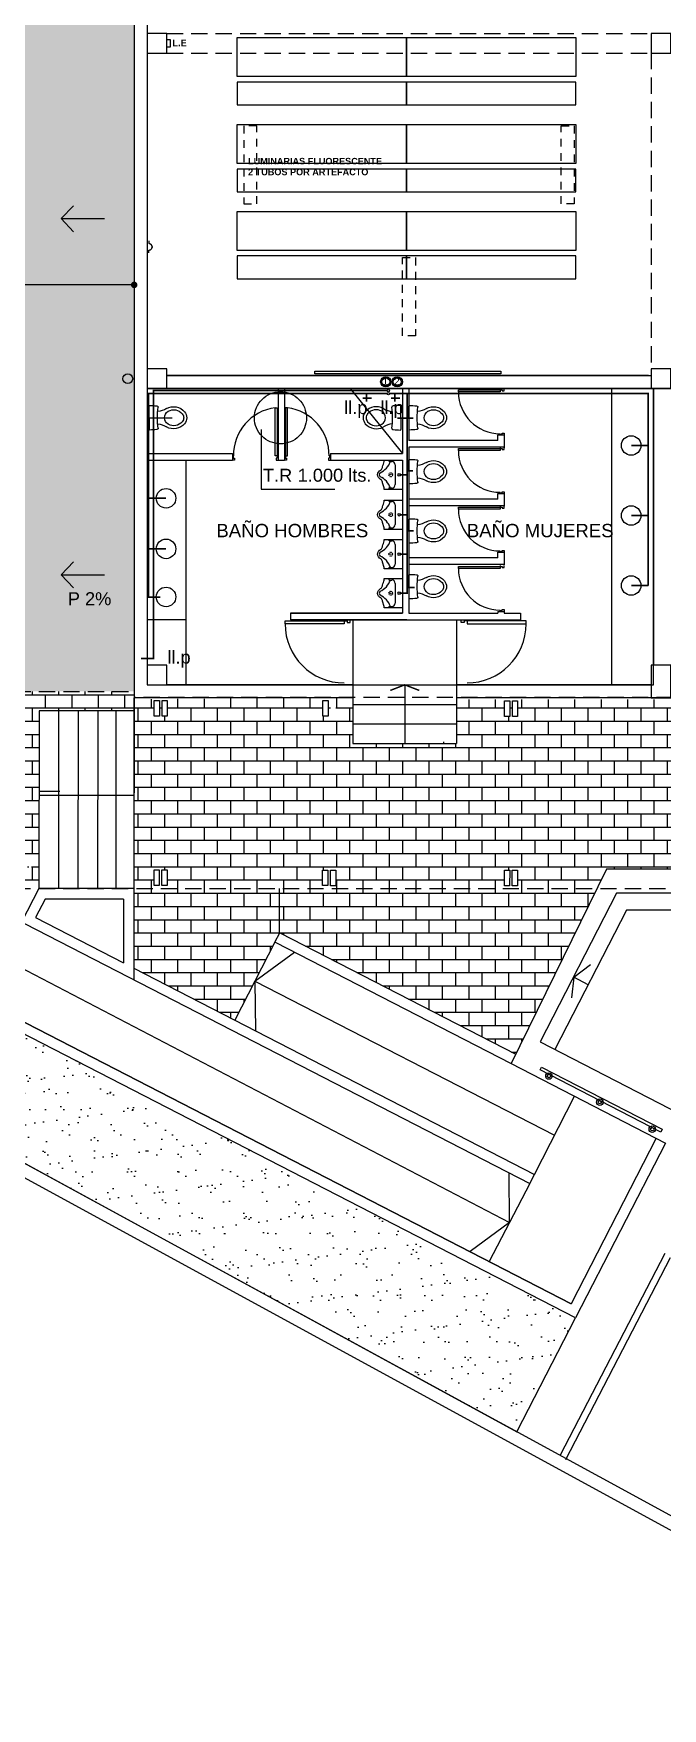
# Model space of a CAD drawing. Header units: millimetres. Extents: x -735 to -481, y 85 to 450.
# Drawn here: x -670.54 to -660.88, y 178.29 to 204 of the extents above; entities that cross this region are included whole.
import ezdxf

# ---------------------------------------------------------------- set-up
doc = ezdxf.new("R2010")
doc.units = ezdxf.units.MM
doc.header["$PDMODE"] = 35
doc.header["$PDSIZE"] = -2
for name, pattern in [('ACAD_ISO02W100', [15, 12, -3]), ('DASHED', [0.75, 0.5, -0.25]), ('DASHED2', [9.525, 6.35, -3.175])]:
    doc.linetypes.add(name, pattern=pattern)
doc.layers.get('0').update_dxf_attribs({"color": 6, "linetype": 'CONTINUOUS'})
doc.layers.get('Defpoints').update_dxf_attribs({"linetype": 'CONTINUOUS'})
for name, color, linetype in [('01', 1, 'CONTINUOUS'), ('1', 1, 'CONTINUOUS'), ('A-CARPINTERIAS PUERTAS', 2, 'CONTINUOUS'), ('A-MUROS', 5, 'CONTINUOUS'), ('DET', 1, 'CONTINUOUS'), ('dib - cotas', 1, 'CONTINUOUS'), ('dib - muro vista1', 1, 'CONTINUOUS'), ('dib - muro vista2', 2, 'CONTINUOUS'), ('dib - texto', 2, 'CONTINUOUS'), ('dib-muros corte', 5, 'CONTINUOUS'), ('dib-verde', 64, 'CONTINUOUS'), ('E-COLUMNAS CUADRADAS', 6, 'CONTINUOUS'), ('E-COLUMNAS MADERA', 6, 'CONTINUOUS'), ('EQUIP-SANITARIO', 6, 'CONTINUOUS'), ('ESCALERA', 2, 'CONTINUOUS'), ('fino', 8, 'CONTINUOUS'), ('I-SANITARIA', 6, 'CONTINUOUS'), ('iluminacion LED', 10, 'CONTINUOUS'), ('LUZ EMERGENCIA', 2, 'CONTINUOUS'), ('mobiliario aulas', 254, 'CONTINUOUS'), ('SOLADOS EXTERIORES', 8, 'CONTINUOUS'), ('T-LOCALES', 7, 'CONTINUOUS'), ('T-SANITARIA', 6, 'CONTINUOUS'), ('tomas', 10, 'CONTINUOUS'), ('VISTA2', 2, 'CONTINUOUS'), ('VISTA4', 3, 'CONTINUOUS')]:
    doc.layers.add(name, color=color, linetype=linetype)
doc.layers.add('SUPERFICIES', color=6, linetype='CONTINUOUS', plot=False)
doc.styles.add('ARIAL', font='swisseb.ttf', dxfattribs={"width": 1.32})
doc.styles.add('ROMANS', font='romans', dxfattribs={"width": 0.9})
doc.styles.get("Standard").update_dxf_attribs({"font": 'arial.ttf'})
doc.dimstyles.new('COTAS1', dxfattribs={"dimtxt": 0.3, "dimasz": 0.1, "dimexe": 0.6, "dimexo": 0.2, "dimgap": 0.01, "dimtad": 0, "dimzin": 0, "dimdsep": 46, "dimtxsty": 'ROMANS', "dimblk": 'DOT', "dimcen": 2.5, "dimse1": 1, "dimse2": 1, "dimclrd": 256, "dimclre": 1, "dimclrt": 256, "dimadec": 0, "dimazin": 0, "dimtfac": 1, "dimtofl": 0, "dimtmove": 2, "dimatfit": 3, "dimldrblk": 'ARCHTICK', "dimfxl": 1, "dimtolj": 1, "dimtzin": 0, "dimarcsym": 0})

# ---------------------------------------------------------------- blocks, each defined once
blk = doc.blocks.new('FLOIQDVS')
for q in [(-0.00526, -0.00051), (0.00526, -0.00051)]:
    blk.add_line((0, -0.00051), q)
for centre, radius, start, end in [((-0.00526, -0.00071), 0.000203, 90, 180), ((0.02198, -0.00075), 0.02745, 179.92039, 186.54685), ((-0.0043, -0.00377), 0.00099, 186.1333, 223.79871), ((-0.00477, -0.00426), 0.000315, 219.49222, 281.38947), ((0.00045, -0.03729), 0.03312, 90.7738, 98.952), ((-0.01314, -0.00305), 0.01047, 329.84331, 353.02673), ((-0.00045, -0.03729), 0.03312, 81.048, 89.2262), ((0.01314, -0.00305), 0.01047, 186.97327, 210.15669), ((0.00477, -0.00426), 0.000315, 258.61053, 320.50778), ((0.0043, -0.00377), 0.00099, 316.20129, 353.8667), ((0.00526, -0.00071), 0.000203, 0, 90), ((-0.02198, -0.00075), 0.02745, 353.45315, 0.07961), ((0.00136, -0.0115), 0.00631, 149.60196, 230.71135), ((-0.00136, -0.0115), 0.00631, 309.28865, 30.39804), ((0, -0.01316), 0.00417, 230.69346, 270), ((0, -0.01316), 0.00417, 270, 309.30654)]:
    blk.add_arc(centre, radius, start, end)
at = {"layer": 'DET'}
for centre, radius, start, end in [((0.00025, -0.01116), 0.00384, 93.79616, 145.22881), ((-0.00025, -0.01116), 0.00384, 34.77119, 86.20384), ((0.00136, -0.0115), 0.00495, 150.01319, 230.71135), ((-0.00206, -0.00953), 0.001, 146.17934, 149.84088), ((-0.00136, -0.0115), 0.00495, 309.28865, 29.98681), ((0.00206, -0.00953), 0.001, 30.15912, 33.82066), ((0, -0.01316), 0.00281, 230.69346, 270), ((0, -0.01316), 0.00281, 270, 309.30654)]:
    blk.add_arc(centre, radius, start, end, dxfattribs=at)
blk = doc.blocks.new('A$C366F6600')
at = {"layer": '01'}
for p, q in [((0.175, 0.428), (0.175, 0.45)), ((0.175, 0.428), (0.217, 0.428)), ((0.27, 0.376), (0.27, 0.074)), ((0.174, 0.022), (0.174, 0)), ((0.174, 0.022), (0.217, 0.022))]:
    blk.add_line(p, q, dxfattribs=at)
blk.add_lwpolyline([(0.1, 0.428), (0.1, 0.45), (0.38, 0.45), (0.38, 0), (0.1, 0), (0.1, 0.022), (0.077, 0.103, 0.087584), (0.059, 0.144, 0.140472), (0.046, 0.154, -0.652509), (0.046, 0.296, 0.140472), (0.059, 0.307, 0.087584), (0.077, 0.348, -0.011964)], format="xyb", close=True, dxfattribs=at)
for centre, radius in [((0.175, 0.234), 0.003), ((0.175, 0.216), 0.003), ((0.193, 0.252), 0.003), ((0.193, 0.198), 0.003), ((0.202, 0.225), 0.003), ((0.211, 0.252), 0.003), ((0.211, 0.198), 0.003), ((0.229, 0.234), 0.003), ((0.229, 0.216), 0.003), ((0.333, 0.225), 0.02)]:
    blk.add_circle(centre, radius, dxfattribs=at)
for centre, radius, start, end in [((-0.084, 0.525), 0.296, 294.3134, 340.7498), ((0.217, 0.376), 0.0527, 359.9631, 89.9631), ((0.061, 0.223), 0.0391, 125.4166, 176.571), ((0.061, 0.228), 0.0391, 183.3553, 234.5097), ((-0.084, -0.074), 0.296, 19.1765, 65.6129), ((0.217, 0.074), 0.0527, 269.9631, 359.9631)]:
    blk.add_arc(centre, radius, start, end, dxfattribs=at)
blk = doc.blocks.new('_Dot')
at = {"color": 0, "linetype": 'ByBlock', "lineweight": -2}
blk.add_line((-0.5, 0), (-1, 0), dxfattribs=at)
at = {"color": 0, "linetype": 'ByBlock', "const_width": 0.5}
blk.add_lwpolyline([(-0.25, 0, 1), (0.25, 0, 1)], format="xyb", close=True, dxfattribs=at)
blk = doc.blocks.new('*D103')
at = {"layer": '1', "lineweight": -2, "transparency": 16777216}
for p, q in [((-673.946, 200.144), (-671.942, 200.144)), ((-669.096, 200.144), (-671.099, 200.144))]:
    blk.add_line(p, q, dxfattribs=at)
at = {"layer": 'Defpoints', "color": 0, "transparency": 16777216}
for p in [(-674.046, 200.314), (-674.046, 200.144), (-668.996, 200.314)]:
    blk.add_point(p, dxfattribs=at)
at = {"layer": '1', "lineweight": -2, "transparency": 16777216, "xscale": 0.1, "yscale": 0.1, "zscale": 0.1, "rotation": 180}
blk.add_blockref('_Dot', (-674.046, 200.144), dxfattribs=at)
at = {"layer": '1', "lineweight": -2, "transparency": 16777216, "xscale": 0.1, "yscale": 0.1, "zscale": 0.1}
blk.add_blockref('_Dot', (-668.996, 200.144), dxfattribs=at)
at = {"layer": '1', "transparency": 16777216, "insert": (-671.521, 200.144), "char_height": 0.3, "attachment_point": 5, "style": 'ROMANS'}
blk.add_mtext('\\A1;5.05', dxfattribs=at)
blk = doc.blocks.new('_ARCHTICK')
at = {"color": 0, "linetype": 'ByBlock', "const_width": 0.00381}
blk.add_lwpolyline([(-0.0127, -0.0127), (0.0127, 0.0127)], dxfattribs=at)

msp = doc.modelspace()

# ---------------------------------------------------------------- hatches: boundary and pattern name
at = {"layer": 'dib-verde'}
h = msp.add_hatch(dxfattribs=at)
h.set_pattern_fill('AR-SAND', color=256, scale=0.01, style=0)
h.paths.add_polyline_path([(-676.852, 191.816), (-677.605, 190.435), (-663.118, 182.537), (-662.218, 184.286)])
at = {"layer": 'fino'}
h = msp.add_hatch(dxfattribs=at)
h.set_pattern_fill('AR-B816', color=256, scale=0.001, style=0)
edge = h.paths.add_edge_path(flags=0)
edge.add_arc((-674.465, 199.277), 1.836, 0, 360)
edge = h.paths.add_edge_path(flags=16)
edge.add_arc((-674.465, 199.277), 2.436, 0, 360)
edge = h.paths.add_edge_path(flags=0)
edge.add_arc((-674.465, 199.277), 1.836, 0, 360)
h.paths.add_polyline_path([(-690.51, 232.581), (-692.31, 232.659), (-692.31, 205.449), (-692.31, 205.404), (-671.209, 193.902), (-668.995, 193.902), (-668.995, 225.823), (-668.995, 225.824), (-668.996, 225.824), (-668.996, 226.324), (-668.995, 226.273), (-669.996, 226.273), (-669.996, 205.274), (-678.604, 205.274), (-678.602, 205.274), (-681.602, 205.274), (-681.604, 205.274), (-683.666, 205.274), (-683.663, 210.743), (-690.51, 210.743)])
h.paths.add_polyline_path([(-691.737, 229.263), (-691.137, 229.263), (-691.137, 228.663), (-691.737, 228.663)], flags=16)
h = msp.add_hatch(dxfattribs=at)
h.set_pattern_fill('AR-B816', color=256, scale=0.001, style=0)
h.paths.add_polyline_path([(-668.996, 193.804), (-668.996, 193.902), (-671.209, 193.902), (-671.234, 193.915), (-671.237, 190.878), (-670.459, 190.877), (-670.456, 193.605), (-668.996, 193.604)])
h.paths.add_polyline_path([(-670.58, 193.593), (-670.58, 193.473), (-670.62, 193.473), (-670.62, 193.593)], flags=16)
h.paths.add_polyline_path([(-670.64, 193.593), (-670.64, 193.473), (-670.68, 193.473), (-670.68, 193.593)], flags=16)
h.paths.add_polyline_path([(-670.573, 191.29), (-670.573, 191.17), (-670.613, 191.17), (-670.613, 191.29)], flags=16)
h.paths.add_polyline_path([(-670.633, 191.29), (-670.633, 191.17), (-670.673, 191.17), (-670.673, 191.29)], flags=16)
h = msp.add_hatch(dxfattribs=at)
h.set_pattern_fill('AR-B816', color=256, scale=0.001, style=0)
h.paths.add_polyline_path([(-660.19, 193.515), (-660.19, 193.755), (-660.11, 193.754), (-660.11, 193.514)], flags=16)
h.paths.add_polyline_path([(-660.07, 193.514), (-660.07, 193.754), (-659.99, 193.754), (-659.99, 193.514)], flags=16)
h.paths.add_polyline_path([(-663.108, 193.518), (-663.188, 193.518), (-663.188, 193.758), (-663.108, 193.758)], flags=16)
h.paths.add_polyline_path([(-663.228, 193.518), (-663.308, 193.518), (-663.308, 193.758), (-663.228, 193.758)], flags=16)
h.paths.add_polyline_path([(-657.056, 193.511), (-657.056, 193.751), (-656.976, 193.751), (-656.976, 193.511)], flags=16)
h.paths.add_polyline_path([(-656.936, 193.511), (-656.936, 193.751), (-656.856, 193.751), (-656.856, 193.511)], flags=16)
h.paths.add_polyline_path([(-665.899, 193.52), (-665.979, 193.52), (-665.979, 193.76), (-665.899, 193.76)], flags=16)
h.paths.add_polyline_path([(-666.019, 193.521), (-666.099, 193.521), (-666.099, 193.761), (-666.019, 193.761)], flags=16)
h.paths.add_polyline_path([(-668.488, 193.523), (-668.568, 193.523), (-668.568, 193.763), (-668.488, 193.763)], flags=16)
h.paths.add_polyline_path([(-668.608, 193.523), (-668.688, 193.523), (-668.688, 193.763), (-668.608, 193.763)], flags=16)
h.paths.add_polyline_path([(-661.742, 191.175), (-657.058, 191.175), (-657.058, 191.151), (-656.978, 191.151), (-656.978, 191.106), (-656.938, 191.106), (-656.938, 191.151), (-656.858, 191.151), (-656.858, 191.175), (-654.136, 191.175), (-654.136, 193.769), (-664.046, 193.78), (-664.046, 193.099), (-665.636, 193.104), (-665.636, 193.804), (-668.996, 193.785), (-668.996, 190.876), (-668.691, 190.876), (-668.69, 191.163), (-668.61, 191.163), (-668.61, 191.106), (-668.57, 191.106), (-668.57, 191.163), (-668.49, 191.163), (-668.491, 190.874), (-666.102, 190.874), (-666.102, 191.161), (-666.022, 191.161), (-666.022, 191.106), (-665.982, 191.106), (-665.982, 191.16), (-665.902, 191.16), (-665.902, 190.871), (-663.311, 190.871), (-663.31, 191.158), (-663.23, 191.158), (-663.23, 191.106), (-663.19, 191.106), (-663.19, 191.158), (-663.11, 191.158), (-663.111, 190.868), (-661.893, 190.868)])
h = msp.add_hatch(dxfattribs=at)
h.set_pattern_fill('AR-B816', color=256, scale=0.001, style=0)
h.paths.add_polyline_path([(-668.996, 190.876), (-668.999, 189.652), (-667.451, 188.856)])
h = msp.add_hatch(dxfattribs=at)
h.set_pattern_fill('AR-B816', color=256, scale=0.001, style=0)
h.paths.add_polyline_path([(-668.999, 190.874), (-667.451, 188.856), (-666.761, 190.197), (-663.139, 188.334), (-661.893, 190.868)])

# ---------------------------------------------------------------- linework, layer by layer
at = {"layer": '1'}
msp.add_lwpolyline([(-666.765, 190.199), (-666.765, 190.876)], dxfattribs=at)
at = {"layer": 'A-CARPINTERIAS PUERTAS', "color": 3}
for points in [[(-663.377, 198.532), (-663.377, 198.5), (-664.016, 198.5), (-664.016, 198.532)], [(-666.799, 197.518), (-666.83, 197.518), (-666.83, 198.257), (-666.799, 198.257)], [(-666.675, 197.518), (-666.643, 197.518), (-666.643, 198.257), (-666.675, 198.257)], [(-663.377, 197.632), (-663.377, 197.6), (-664.016, 197.6), (-664.016, 197.632)], [(-663.377, 196.732), (-663.377, 196.7), (-664.016, 196.7), (-664.016, 196.732)], [(-663.377, 195.823), (-663.377, 195.791), (-664.016, 195.791), (-664.016, 195.823)], [(-665.772, 194.986), (-665.772, 194.941), (-666.678, 194.941), (-666.678, 194.986)], [(-663.884, 194.986), (-663.884, 194.941), (-662.978, 194.941), (-662.978, 194.986)]]:
    msp.add_lwpolyline(points, close=True, dxfattribs=at)
at = {"layer": 'A-CARPINTERIAS PUERTAS', "color": 2}
for points in [[(-663.377, 198.544), (-663.377, 198.532), (-663.345, 198.532), (-663.345, 198.516), (-663.313, 198.516), (-663.313, 198.532), (-663.313, 198.532), (-663.313, 198.544)], [(-663.377, 197.84), (-663.377, 197.852), (-663.345, 197.852), (-663.345, 197.868), (-663.313, 197.868), (-663.313, 197.852), (-663.313, 197.852), (-663.313, 197.84)], [(-667.485, 197.518), (-667.474, 197.518), (-667.474, 197.486), (-667.458, 197.486), (-667.458, 197.454), (-667.474, 197.454), (-667.474, 197.454), (-667.485, 197.454)], [(-666.787, 197.518), (-666.799, 197.518), (-666.799, 197.486), (-666.815, 197.486), (-666.815, 197.454), (-666.799, 197.454), (-666.799, 197.454), (-666.787, 197.454)], [(-666.687, 197.518), (-666.675, 197.518), (-666.675, 197.486), (-666.659, 197.486), (-666.659, 197.454), (-666.675, 197.454), (-666.675, 197.454), (-666.687, 197.454)], [(-665.983, 197.518), (-665.995, 197.518), (-665.995, 197.486), (-666.011, 197.486), (-666.011, 197.454), (-665.995, 197.454), (-665.995, 197.454), (-665.983, 197.454)], [(-663.377, 197.644), (-663.377, 197.632), (-663.345, 197.632), (-663.345, 197.616), (-663.313, 197.616), (-663.313, 197.632), (-663.313, 197.632), (-663.313, 197.644)], [(-663.377, 196.94), (-663.377, 196.952), (-663.345, 196.952), (-663.345, 196.968), (-663.313, 196.968), (-663.313, 196.952), (-663.313, 196.952), (-663.313, 196.94)], [(-663.377, 196.744), (-663.377, 196.732), (-663.345, 196.732), (-663.345, 196.716), (-663.313, 196.716), (-663.313, 196.732), (-663.313, 196.732), (-663.313, 196.744)], [(-663.377, 196.04), (-663.377, 196.052), (-663.345, 196.052), (-663.345, 196.068), (-663.313, 196.068), (-663.313, 196.052), (-663.313, 196.052), (-663.313, 196.04)], [(-663.377, 195.835), (-663.377, 195.823), (-663.345, 195.823), (-663.345, 195.807), (-663.313, 195.807), (-663.313, 195.823), (-663.313, 195.823), (-663.313, 195.835)], [(-665.772, 195.003), (-665.772, 194.986), (-665.726, 194.986), (-665.726, 194.963), (-665.681, 194.963), (-665.681, 194.986), (-665.681, 194.986), (-665.681, 195.003)], [(-663.884, 195.003), (-663.884, 194.986), (-663.929, 194.986), (-663.929, 194.963), (-663.975, 194.963), (-663.975, 194.986), (-663.975, 194.986), (-663.975, 195.003)], [(-663.377, 195.131), (-663.377, 195.143), (-663.345, 195.143), (-663.345, 195.159), (-663.313, 195.159), (-663.313, 195.143), (-663.313, 195.143), (-663.313, 195.131)]]:
    msp.add_lwpolyline(points, dxfattribs=at)
at = {"layer": 'A-CARPINTERIAS PUERTAS'}
for centre, radius, start, end in [((-663.377, 198.5), 0.64, 180, 270), ((-666.739, 197.531), 0.732, 97.2153, 181.0781), ((-666.735, 197.531), 0.732, 358.9219, 82.7847), ((-663.377, 197.6), 0.64, 180, 270), ((-663.377, 196.7), 0.64, 180, 270), ((-663.377, 195.791), 0.64, 180, 270), ((-665.772, 194.941), 0.907, 180, 270), ((-663.884, 194.941), 0.907, 270, 0)]:
    msp.add_arc(centre, radius, start, end, dxfattribs=at)
at = {"layer": 'A-MUROS'}
msp.add_line((-665.836, 193.804), (-668.996, 193.804), dxfattribs=at)
at = {"layer": 'dib - cotas'}
msp.add_lwpolyline([(-659.238, 190.547), (-661.437, 190.547), (-662.538, 188.407)], dxfattribs=at)
at = {"layer": 'dib - muro vista1'}
msp.add_line((-664.841, 194.004), (-664.841, 193.104), dxfattribs=at)
msp.add_lwpolyline([(-665.063, 193.918, 0.0222, 0.0222, 0), (-664.841, 194.004, 0.0222, 0.0222, 0), (-664.618, 193.918, 0, 0, 0)], format="xyseb", dxfattribs=at)
for points in [[(-662.244, 189.517), (-661.991, 189.713)], [(-662.244, 189.517), (-662.278, 189.199)], [(-662.023, 189.4), (-662.244, 189.517)]]:
    msp.add_lwpolyline(points, dxfattribs=at)
at = {"layer": 'dib - muro vista2'}
for p, q in [((-665.636, 195.004), (-665.636, 193.104)), ((-664.046, 195.004), (-664.046, 193.104)), ((-665.636, 194.004), (-664.046, 194.004)), ((-665.636, 193.704), (-664.046, 193.704)), ((-665.636, 193.404), (-664.046, 193.404)), ((-665.636, 193.104), (-664.046, 193.104)), ((-675.932, 189.295), (-648.557, 174.372)), ((-675.836, 189.471), (-648.463, 174.549))]:
    msp.add_line(p, q, dxfattribs=at)
for points in [[(-670.117, 201.161), (-669.929, 201.36)], [(-670.117, 201.161), (-669.452, 201.161)], [(-670.117, 201.161), (-669.929, 200.961)], [(-670.117, 195.693), (-669.929, 195.892)], [(-670.117, 195.693), (-669.452, 195.693)], [(-670.117, 195.693), (-669.929, 195.493)], [(-660.837, 186.97), (-662.218, 184.286), (-676.852, 191.816), (-675.957, 193.461)], [(-660.98, 187.043), (-662.287, 184.503), (-676.634, 191.883), (-675.817, 193.384)], [(-674.736, 192.423), (-662.922, 186.346)], [(-676.634, 191.883), (-662.287, 184.503)], [(-670.459, 190.876), (-670.728, 190.361)], [(-668.999, 190.876), (-670.459, 190.876)], [(-668.999, 190.876), (-668.999, 189.472)], [(-670.362, 190.716), (-670.512, 190.43)], [(-669.159, 190.716), (-670.362, 190.716)], [(-669.159, 190.716), (-669.159, 189.734)], [(-670.512, 190.43), (-669.159, 189.734)], [(-666.834, 190.055), (-666.761, 190.197)], [(-666.83, 190.052), (-663.209, 188.19)], [(-666.761, 190.197), (-663.135, 188.332)], [(-668.999, 189.652), (-662.849, 186.488)], [(-662.922, 186.346), (-662.849, 186.488)]]:
    msp.add_lwpolyline(points, dxfattribs=at)
at = {"layer": 'dib - texto'}
msp.add_lwpolyline([(-660.91, 187.138), (-662.764, 188.092), (-662.741, 188.136), (-660.887, 187.182)], close=True, dxfattribs=at)
for centre, radius in [((-662.627, 187.998), 0.05), ((-662.627, 187.998), 0.025), ((-661.846, 187.597), 0.05), ((-661.846, 187.597), 0.025), ((-661.04, 187.182), 0.05), ((-661.04, 187.182), 0.025)]:
    msp.add_circle(centre, radius, dxfattribs=at)
at = {"layer": 'dib-muros corte'}
for p, q in [((-668.796, 198.554), (-661.021, 198.554)), ((-664.878, 198.554), (-668.796, 198.554)), ((-668.796, 198.554), (-666.737, 198.554)), ((-661.096, 198.754), (-668.496, 198.754)), ((-663.297, 198.554), (-668.496, 198.554)), ((-666.787, 198.554), (-666.787, 197.454)), ((-666.687, 198.554), (-666.687, 197.454)), ((-664.878, 198.554), (-664.878, 197.554)), ((-661.021, 198.554), (-664.808, 198.554)), ((-664.778, 198.554), (-664.778, 197.754)), ((-661.021, 198.554), (-661.021, 194.304)), ((-663.413, 197.754), (-664.778, 197.754)), ((-663.413, 197.754), (-663.413, 197.841)), ((-663.413, 197.841), (-663.313, 197.841)), ((-663.313, 197.84), (-663.313, 197.645)), ((-668.796, 197.554), (-667.487, 197.554)), ((-667.487, 197.554), (-667.487, 197.454)), ((-665.983, 197.554), (-664.878, 197.554)), ((-665.983, 197.554), (-665.983, 197.454)), ((-664.778, 197.654), (-664.778, 195.104)), ((-663.313, 197.654), (-664.778, 197.654)), ((-668.796, 197.454), (-667.487, 197.454)), ((-666.787, 197.454), (-666.687, 197.454)), ((-665.983, 197.454), (-664.878, 197.454)), ((-664.878, 197.454), (-664.878, 195.104)), ((-663.413, 196.854), (-664.778, 196.854)), ((-663.313, 196.754), (-664.778, 196.754)), ((-663.413, 196.854), (-663.413, 196.941)), ((-663.413, 196.941), (-663.313, 196.941)), ((-663.313, 196.94), (-663.313, 196.745)), ((-663.413, 195.954), (-664.778, 195.954)), ((-663.413, 195.954), (-663.413, 196.041)), ((-663.413, 196.041), (-663.313, 196.041)), ((-663.313, 196.04), (-663.313, 195.845)), ((-663.313, 195.854), (-664.778, 195.854)), ((-664.878, 195.104), (-666.594, 195.104)), ((-666.594, 195.104), (-664.878, 195.104)), ((-666.594, 195.104), (-666.594, 195.004)), ((-664.808, 195.004), (-666.594, 195.004)), ((-666.594, 195.004), (-663.062, 195.004)), ((-664.778, 195.104), (-663.413, 195.104)), ((-663.413, 195.132), (-663.313, 195.132)), ((-663.313, 195.104), (-663.062, 195.104)), ((-663.062, 195.104), (-663.062, 195.004)), ((-665.636, 194.004), (-668.496, 194.004)), ((-661.056, 194.004), (-664.046, 194.004)), ((-665.636, 193.804), (-668.996, 193.804)), ((-653.166, 193.804), (-664.046, 193.804))]:
    msp.add_line(p, q, dxfattribs=at)
for points in [[(-663.413, 195.132), (-663.413, 195.104)], [(-663.313, 195.131), (-663.313, 195.104)], [(-660.848, 185.275), (-662.455, 182.176), (-662.455, 182.176), (-662.455, 182.176)], [(-660.765, 185.205), (-662.372, 182.106), (-662.372, 182.106), (-662.372, 182.106)]]:
    msp.add_lwpolyline(points, dxfattribs=at)
at = {"layer": 'dib-verde'}
msp.add_lwpolyline([(-676.852, 191.816), (-677.605, 190.435), (-663.118, 182.537), (-662.218, 184.286)], close=True, dxfattribs=at)
at = {"layer": 'E-COLUMNAS CUADRADAS'}
for points in [[(-668.796, 204.004), (-668.796, 203.704), (-668.496, 203.704), (-668.496, 204.004)], [(-668.796, 198.854), (-668.796, 198.554), (-668.496, 198.554), (-668.496, 198.854)], [(-668.796, 194.304), (-668.796, 194.004), (-668.496, 194.004), (-668.496, 194.304)]]:
    msp.add_lwpolyline(points, close=True, dxfattribs=at)
for points in [[(-660.756, 203.704), (-660.756, 204.004), (-661.056, 204.004), (-661.056, 203.704), (-660.756, 203.704)], [(-660.756, 198.554), (-660.756, 198.854), (-661.056, 198.854), (-661.056, 198.554), (-660.756, 198.554)], [(-660.756, 193.804), (-660.756, 194.304), (-661.056, 194.304), (-661.056, 193.804), (-660.756, 193.804)]]:
    msp.add_lwpolyline(points, dxfattribs=at)
at = {"layer": 'E-COLUMNAS MADERA'}
for points in [[(-668.608, 193.523), (-668.688, 193.523), (-668.688, 193.763), (-668.608, 193.763)], [(-668.488, 193.523), (-668.568, 193.523), (-668.568, 193.763), (-668.488, 193.763)], [(-666.019, 193.521), (-666.099, 193.521), (-666.099, 193.761), (-666.019, 193.761)], [(-663.228, 193.518), (-663.308, 193.518), (-663.308, 193.758), (-663.228, 193.758)], [(-663.108, 193.518), (-663.188, 193.518), (-663.188, 193.758), (-663.108, 193.758)], [(-668.611, 190.923), (-668.691, 190.923), (-668.69, 191.163), (-668.61, 191.163)], [(-668.491, 190.923), (-668.571, 190.923), (-668.57, 191.163), (-668.49, 191.163)], [(-666.022, 190.921), (-666.102, 190.921), (-666.102, 191.161), (-666.022, 191.161)], [(-665.902, 190.92), (-665.982, 190.92), (-665.982, 191.16), (-665.902, 191.16)], [(-663.231, 190.918), (-663.311, 190.918), (-663.31, 191.158), (-663.23, 191.158)], [(-663.111, 190.918), (-663.191, 190.918), (-663.19, 191.158), (-663.11, 191.158)]]:
    msp.add_lwpolyline(points, close=True, dxfattribs=at)
at = {"layer": 'EQUIP-SANITARIO'}
for p, q in [((-661.66, 195.504), (-661.66, 198.554)), ((-668.196, 195.004), (-668.196, 197.454)), ((-661.66, 194.004), (-661.66, 195.504)), ((-668.196, 195.004), (-668.796, 195.004)), ((-668.196, 194.004), (-668.196, 195.004))]:
    msp.add_line(p, q, dxfattribs=at)
msp.add_lwpolyline([(-668.767, 198.104), (-668.411, 198.104)], dxfattribs=at)
at = {"layer": 'EQUIP-SANITARIO', "linetype": 'DASHED2'}
msp.add_circle((-666.75, 198.104), 0.4, dxfattribs=at)
at = {"layer": 'EQUIP-SANITARIO'}
for centre in [(-661.364, 197.679), (-668.507, 196.868), (-661.364, 196.604), (-668.507, 196.091), (-668.507, 195.353), (-661.364, 195.529)]:
    msp.add_circle(centre, 0.15, dxfattribs=at)
at = {"layer": 'ESCALERA'}
msp.add_circle((-669.094, 198.704), 0.075, dxfattribs=at)
at = {"layer": 'fino'}
for p, q in [((-668.996, 193.804), (-668.999, 190.876)), ((-664.246, 193.13), (-664.246, 193.104))]:
    msp.add_line(p, q, dxfattribs=at)
at = {"layer": 'I-SANITARIA', "color": 150, "const_width": 0.025}
for points in [[(-668.893, 194.41), (-668.701, 194.41), (-668.701, 198.522), (-665.109, 198.522)], [(-665.109, 198.475), (-668.775, 198.475), (-668.775, 195.35), (-668.596, 195.35)], [(-665.486, 198.406), (-665.348, 198.406)], [(-665.427, 198.475), (-665.427, 198.349)], [(-665.073, 198.475), (-664.805, 198.475), (-664.805, 195.497), (-664.688, 195.497)], [(-665.054, 198.406), (-664.916, 198.406)], [(-664.995, 198.475), (-664.995, 198.349)], [(-664.805, 198.475), (-661.101, 198.475), (-661.101, 195.529), (-661.101, 195.529)], [(-664.708, 198.098), (-664.954, 198.098)], [(-661.364, 197.679), (-661.101, 197.679)], [(-664.809, 197.226), (-664.925, 197.226)], [(-664.712, 197.289), (-664.805, 197.289)], [(-668.507, 196.868), (-668.775, 196.868)], [(-664.806, 196.616), (-664.922, 196.616)], [(-661.364, 196.604), (-661.101, 196.604)], [(-664.706, 196.37), (-664.805, 196.37)], [(-668.507, 196.091), (-668.775, 196.091)], [(-664.806, 196.01), (-664.922, 196.01)], [(-664.805, 195.497), (-664.805, 195.398)], [(-661.364, 195.529), (-661.101, 195.529)], [(-664.806, 195.41), (-664.922, 195.41)]]:
    msp.add_lwpolyline(points, dxfattribs=at)
at = {"layer": 'I-SANITARIA', "color": 150}
for centre, radius in [((-665.133, 198.656), 0.0788), ((-665.133, 198.656), 0.0611), ((-665.091, 198.522), 0.0181), ((-664.956, 198.656), 0.0788), ((-664.956, 198.656), 0.0611), ((-665.091, 198.475), 0.0181)]:
    msp.add_circle(centre, radius, dxfattribs=at)
at = {"layer": 'iluminacion LED', "linetype": 'ACAD_ISO02W100', "ltscale": 0.01}
for points in [[(-667.113, 202.587), (-667.313, 202.587), (-667.313, 201.387), (-667.113, 201.387)], [(-662.438, 202.587), (-662.238, 202.587), (-662.238, 201.387), (-662.438, 201.387)], [(-664.876, 200.563), (-664.676, 200.563), (-664.676, 199.363), (-664.876, 199.363)]]:
    msp.add_lwpolyline(points, close=True, dxfattribs=at)
at = {"layer": 'LUZ EMERGENCIA'}
msp.add_lwpolyline([(-668.442, 203.912), (-668.442, 203.795), (-668.496, 203.795), (-668.496, 203.912)], close=True, dxfattribs=at)
at = {"layer": 'mobiliario aulas', "linetype": 'ACAD_ISO02W100'}
for points in [[(-667.415, 203.341), (-667.415, 203.941), (-664.815, 203.941), (-664.815, 203.341), (-667.415, 203.341)], [(-664.815, 203.341), (-664.815, 203.941), (-662.215, 203.941), (-662.215, 203.341), (-664.815, 203.341)], [(-667.415, 203.257), (-667.415, 202.907), (-664.815, 202.907), (-664.815, 203.257), (-667.415, 203.257)], [(-664.815, 203.257), (-664.815, 202.907), (-662.215, 202.907), (-662.215, 203.257), (-664.815, 203.257)], [(-667.415, 202.007), (-667.415, 202.607), (-664.815, 202.607), (-664.815, 202.007), (-667.415, 202.007)], [(-664.815, 202.007), (-664.815, 202.607), (-662.215, 202.607), (-662.215, 202.007), (-664.815, 202.007)], [(-667.415, 201.923), (-667.415, 201.573), (-664.815, 201.573), (-664.815, 201.923), (-667.415, 201.923)], [(-664.815, 201.923), (-664.815, 201.573), (-662.215, 201.573), (-662.215, 201.923), (-664.815, 201.923)], [(-667.415, 200.672), (-667.415, 201.272), (-664.815, 201.272), (-664.815, 200.672), (-667.415, 200.672)], [(-664.815, 200.672), (-664.815, 201.272), (-662.215, 201.272), (-662.215, 200.672), (-664.815, 200.672)], [(-667.415, 200.589), (-667.415, 200.239), (-664.815, 200.239), (-664.815, 200.589), (-667.415, 200.589)], [(-664.815, 200.589), (-664.815, 200.239), (-662.215, 200.239), (-662.215, 200.589), (-664.815, 200.589)]]:
    msp.add_lwpolyline(points, dxfattribs=at)
at = {"layer": 'mobiliario aulas'}
msp.add_lwpolyline([(-666.221, 198.818), (-663.365, 198.818), (-663.365, 198.78), (-666.221, 198.78)], close=True, dxfattribs=at)
at = {"layer": 'SOLADOS EXTERIORES'}
for p, q in [((-670.456, 193.605), (-670.459, 190.876)), ((-668.995, 193.605), (-670.456, 193.605)), ((-670.156, 193.605), (-670.159, 190.876)), ((-669.856, 193.604), (-669.859, 190.876)), ((-669.556, 193.604), (-669.559, 190.876)), ((-669.276, 193.604), (-669.279, 190.876)), ((-670.462, 192.372), (-670.136, 192.372)), ((-668.997, 192.304), (-670.462, 192.305))]:
    msp.add_line(p, q, dxfattribs=at)
for points in [[(-668.996, 190.876), (-668.995, 193.803)], [(-675.011, 191.888), (-663.233, 185.748)], [(-645.83, 191.175), (-661.742, 191.175), (-663.209, 188.19), (-660.837, 186.97)], [(-658.508, 190.804), (-661.59, 190.804), (-662.761, 188.522)], [(-666.834, 190.055), (-667.451, 188.856)], [(-667.142, 189.456), (-666.532, 189.901)], [(-667.143, 189.455), (-662.54, 187.088)], [(-667.142, 189.456), (-667.135, 188.693)], [(-662.761, 188.522), (-660.605, 187.412)], [(-662.849, 186.488), (-662.232, 187.687)], [(-663.233, 185.748), (-663.237, 186.508)], [(-662.922, 186.346), (-663.545, 185.15)], [(-663.233, 185.748), (-663.839, 185.304)]]:
    msp.add_lwpolyline(points, dxfattribs=at)
at = {"layer": 'SUPERFICIES'}
for p, q in [((-668.996, 226.324), (-668.996, 193.804)), ((-658.616, 198.554), (-664.171, 198.554))]:
    msp.add_line(p, q, dxfattribs=at)
for points in [[(-668.796, 225.824), (-668.796, 198.754)], [(-668.496, 198.754), (-661.056, 198.754)]]:
    msp.add_lwpolyline(points, dxfattribs=at)
msp.add_lwpolyline([(-668.796, 194.004), (-661.021, 194.004), (-661.021, 198.554), (-668.796, 198.554)], close=True, dxfattribs=at)
at = {"layer": 'T-SANITARIA'}
msp.add_lwpolyline([(-664.878, 198.554), (-665.678, 198.554), (-664.878, 197.554)], dxfattribs=at)
at = {"layer": 'T-SANITARIA', "ltscale": 0.25}
msp.add_lwpolyline([(-667.044, 197.923), (-667.044, 197.008), (-665.913, 197.008)], dxfattribs=at)
at = {"layer": 'tomas', "linetype": 'ACAD_ISO02W100'}
for p, q in [((-668.771, 200.823), (-668.771, 200.778)), ((-668.771, 200.635), (-668.771, 200.678)), ((-668.722, 200.728), (-668.709, 200.728))]:
    msp.add_line(p, q, dxfattribs=at)
msp.add_arc((-668.771, 200.728), 0.0497, 270, 90, dxfattribs=at)
at = {"layer": 'VISTA2', "linetype": 'DASHED', "ltscale": 0.5}
for p, q in [((-668.496, 204.004), (-661.056, 204.004)), ((-668.496, 203.704), (-661.056, 203.704)), ((-661.056, 203.704), (-661.056, 198.854))]:
    msp.add_line(p, q, dxfattribs=at)
at = {"layer": 'VISTA4', "linetype": 'DASHED', "ltscale": 0.5}
for p, q in [((-597.726, 193.811), (-668.996, 193.811)), ((-671.212, 190.876), (-598.726, 190.876))]:
    msp.add_line(p, q, dxfattribs=at)
msp.add_lwpolyline([(-671.209, 193.902), (-668.995, 193.902)], dxfattribs=at)

# ---------------------------------------------------------------- block references
at = {"layer": '1'}
for p in [(-665.258, 197.004), (-665.258, 196.391), (-665.258, 195.785), (-665.258, 195.185)]:
    msp.add_blockref('A$C366F6600', p, dxfattribs=at)
at = {"layer": 'EQUIP-SANITARIO', "yscale": 34.3551259242744, "zscale": 34.3551259242744}
for p, xscale, rotation in [((-668.784, 198.104), -34.3551259242744, 90), ((-664.884, 198.104), 34.3551259242744, 270), ((-664.795, 198.104), -34.3551259242744, 90), ((-664.795, 197.278), -34.3551259242744, 90), ((-664.795, 196.367), -34.3551259242744, 90), ((-664.795, 195.512), -34.3551259242744, 90)]:
    msp.add_blockref('FLOIQDVS', p, dxfattribs=dict(at, xscale=xscale, rotation=rotation))

# ---------------------------------------------------------------- texts
at = {"layer": '1', "ltscale": 2.5, "insert": (-669.681, 195.325), "char_height": 0.2, "width": 5.20923, "attachment_point": 5}
msp.add_mtext('\\A1;P 2%', dxfattribs=at)
at = {"layer": 'I-SANITARIA', "ltscale": 2.5, "char_height": 0.1025, "width": 2.67, "attachment_point": 5}
for s, insert in [('\\A1;1', (-665.139, 198.662)), ('\\A1;2', (-664.962, 198.662))]:
    msp.add_mtext(s, dxfattribs=dict(at, insert=insert))
at = {"layer": 'T-LOCALES', "ltscale": 0.5, "char_height": 0.1, "width": 5.62056, "attachment_point": 1, "style": 'ARIAL'}
for s, insert in [('{\\fSwis721 Lt BT|b1|i0|c0|p34;L.E}', (-668.407, 203.908)), ('{\\fSwis721 Lt BT|b1|i0|c0|p34;LUMINARIAS FLUORESCENTE\\P2 TUBOS POR ARTEFACTO}', (-667.247, 202.094))]:
    msp.add_mtext(s, dxfattribs=dict(at, insert=insert))
at = {"layer": 'T-SANITARIA', "ltscale": 2.5, "attachment_point": 5}
for s, insert, char_height, width in [('\\A1;ll.p', (-665.593, 198.23), 0.2, 5.20923), ('\\A1;ll.p', (-665.037, 198.23), 0.2, 5.20923), ('\\A1;T.R', (-666.794, 197.221), 0.2, 5.20923), ('\\A1;1.000 lts.', (-665.919, 197.221), 0.2, 5.20923), ('\\A1;{\\H1.25x;BAÑO HOMBRES}', (-666.568, 196.371), 0.1636, 7.28513), ('\\A1;{\\H1.25x;BAÑO MUJERES}', (-662.761, 196.371), 0.1636, 7.28513), ('\\A1;ll.p', (-668.308, 194.399), 0.2, 5.20923)]:
    msp.add_mtext(s, dxfattribs=dict(at, insert=insert, char_height=char_height, width=width))

# ---------------------------------------------------------------- dimensions: what is measured, and where the dimension line sits
at = {"layer": '1'}
dim = msp.add_linear_dim(base=(-674.046, 200.144), p1=(-668.996, 200.314), p2=(-674.046, 200.314), dimstyle='COTAS1', dxfattribs=at)
dim.commit()
dim.dimension.update_dxf_attribs({"geometry": '*D103', "text_midpoint": (-671.521, 200.144)})

doc.saveas('drawing.dxf')
